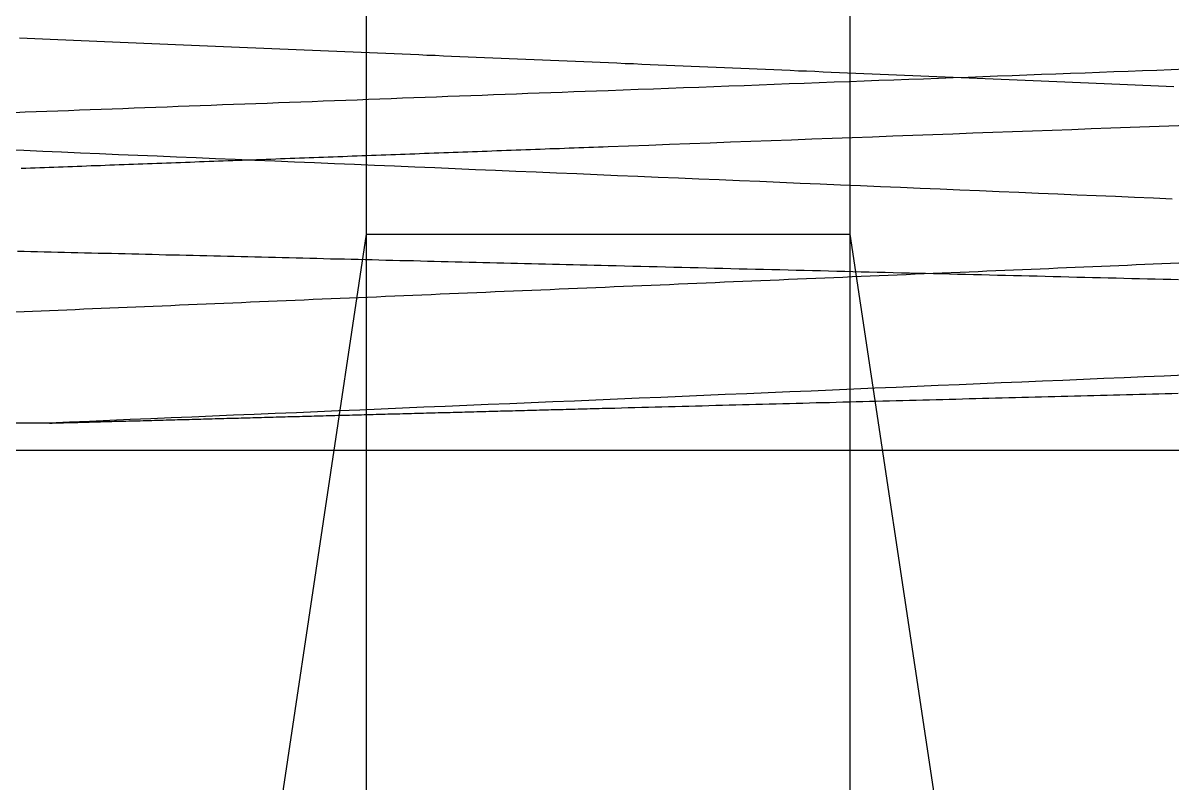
# Model space of a CAD drawing. Header units: millimetres. Extents: x 0 to 36.4, y -3.4 to 62.
# Drawn here: x 31.821 to 33.627, y 54.827 to 56.021 of the extents above; entities that cross this region are included whole.
import ezdxf

# ---------------------------------------------------------------- set-up
doc = ezdxf.new("R2010")
doc.units = ezdxf.units.MM

msp = doc.modelspace()

# ---------------------------------------------------------------- linework, layer by layer
at = {"color": 7, "linetype": 'Continuous'}
for p, q in [((32.3606, 59.7992), (32.3606, 52.4992)), ((33.1206, 59.7992), (33.1206, 52.4992)), ((32.3606, 58.9992), (32.3606, 55.6892)), ((33.1206, 58.9992), (33.1206, 55.6892)), ((31.8158, 55.9974), (31.8278, 55.9969)), ((31.8278, 55.9969), (31.8399, 55.9964)), ((31.8399, 55.9964), (31.852, 55.9958)), ((31.852, 55.9958), (31.8641, 55.9953)), ((31.8641, 55.9953), (31.8762, 55.9948)), ((31.8762, 55.9948), (31.8884, 55.9943)), ((31.8884, 55.9943), (31.9006, 55.9938)), ((31.9006, 55.9938), (31.9128, 55.9933)), ((31.9128, 55.9933), (31.925, 55.9928)), ((31.925, 55.9928), (31.9373, 55.9923)), ((31.9373, 55.9923), (31.9496, 55.9917)), ((31.9496, 55.9917), (31.9619, 55.9912)), ((31.9619, 55.9912), (31.9742, 55.9907)), ((31.9742, 55.9907), (31.9865, 55.9902)), ((31.9865, 55.9902), (31.9989, 55.9897)), ((31.9989, 55.9897), (32.0113, 55.9891)), ((32.0113, 55.9891), (32.0237, 55.9886)), ((32.0237, 55.9886), (32.0362, 55.9881)), ((32.0362, 55.9881), (32.0486, 55.9876)), ((32.0486, 55.9876), (32.0611, 55.987)), ((32.0611, 55.987), (32.0736, 55.9865)), ((32.0736, 55.9865), (32.0861, 55.986)), ((32.0861, 55.986), (32.0987, 55.9855)), ((32.0987, 55.9855), (32.1112, 55.9849)), ((32.1112, 55.9849), (32.1238, 55.9844)), ((32.1238, 55.9844), (32.1364, 55.9839)), ((32.1364, 55.9839), (32.149, 55.9833)), ((32.149, 55.9833), (32.1616, 55.9828)), ((32.1616, 55.9828), (32.1743, 55.9823)), ((32.1743, 55.9823), (32.1869, 55.9817)), ((32.1869, 55.9817), (32.1996, 55.9812)), ((32.1996, 55.9812), (32.2123, 55.9807)), ((32.2123, 55.9807), (32.225, 55.9801)), ((32.225, 55.9801), (32.2377, 55.9796)), ((32.2377, 55.9796), (32.2504, 55.9791)), ((32.2504, 55.9791), (32.2632, 55.9785)), ((32.2632, 55.9785), (32.276, 55.978)), ((32.276, 55.978), (32.2887, 55.9775)), ((32.2887, 55.9775), (32.3015, 55.9769)), ((32.3015, 55.9769), (32.3143, 55.9764)), ((32.3143, 55.9764), (32.3271, 55.9758)), ((32.3271, 55.9758), (32.34, 55.9753)), ((32.34, 55.9753), (32.3528, 55.9748)), ((32.3528, 55.9748), (32.3657, 55.9742)), ((32.3657, 55.9742), (32.3785, 55.9737)), ((32.3785, 55.9737), (32.3914, 55.9731)), ((32.3914, 55.9731), (32.4043, 55.9726)), ((32.4043, 55.9726), (32.4172, 55.9721)), ((32.4172, 55.9721), (32.4301, 55.9715)), ((32.4301, 55.9715), (32.443, 55.971)), ((32.443, 55.971), (32.4559, 55.9704)), ((32.4559, 55.9704), (32.4688, 55.9699)), ((32.4688, 55.9699), (32.4818, 55.9693)), ((32.4818, 55.9693), (32.4947, 55.9688)), ((32.4947, 55.9688), (32.5076, 55.9682)), ((32.5076, 55.9682), (32.5206, 55.9677)), ((32.5206, 55.9677), (32.5336, 55.9672)), ((32.5336, 55.9672), (32.5465, 55.9666)), ((32.5465, 55.9666), (32.5595, 55.9661)), ((32.5595, 55.9661), (32.5725, 55.9655)), ((32.5725, 55.9655), (32.5854, 55.965)), ((32.5854, 55.965), (32.5984, 55.9644)), ((32.5984, 55.9644), (32.6114, 55.9639)), ((32.6114, 55.9639), (32.6244, 55.9633)), ((32.6244, 55.9633), (32.6374, 55.9628)), ((32.6374, 55.9628), (32.6504, 55.9622)), ((32.6504, 55.9622), (32.6634, 55.9617)), ((32.6634, 55.9617), (32.6764, 55.9611)), ((32.6764, 55.9611), (32.6894, 55.9606)), ((32.6894, 55.9606), (32.7024, 55.96)), ((32.7024, 55.96), (32.7154, 55.9595)), ((32.7154, 55.9595), (32.7284, 55.9589)), ((32.7284, 55.9589), (32.7414, 55.9584)), ((32.7414, 55.9584), (32.7544, 55.9579)), ((32.7544, 55.9579), (32.7675, 55.9573)), ((32.7675, 55.9573), (32.7805, 55.9568)), ((32.7805, 55.9568), (32.7935, 55.9562)), ((32.7935, 55.9562), (32.8065, 55.9557)), ((32.8065, 55.9557), (32.8195, 55.9551)), ((32.8195, 55.9551), (32.8325, 55.9546)), ((32.8325, 55.9546), (32.8455, 55.954)), ((32.8455, 55.954), (32.8584, 55.9535)), ((32.8584, 55.9535), (32.8714, 55.9529)), ((32.8714, 55.9529), (32.8844, 55.9524)), ((32.8844, 55.9524), (32.8974, 55.9518)), ((32.8974, 55.9518), (32.9104, 55.9513)), ((32.9104, 55.9513), (32.9233, 55.9507)), ((32.9233, 55.9507), (32.9363, 55.9502)), ((32.9363, 55.9502), (32.9493, 55.9496)), ((32.9493, 55.9496), (32.9622, 55.9491)), ((32.9622, 55.9491), (32.9751, 55.9486)), ((32.9751, 55.9486), (32.9881, 55.948)), ((32.9881, 55.948), (33.001, 55.9475)), ((33.001, 55.9475), (33.0139, 55.9469)), ((33.0139, 55.9469), (33.0268, 55.9464)), ((33.0268, 55.9464), (33.0398, 55.9458)), ((33.0398, 55.9458), (33.0526, 55.9453)), ((33.0526, 55.9453), (33.0655, 55.9448)), ((33.0655, 55.9448), (33.0784, 55.9442)), ((33.0784, 55.9442), (33.0913, 55.9437)), ((33.0913, 55.9437), (33.1041, 55.9431)), ((33.1041, 55.9431), (33.117, 55.9426)), ((33.117, 55.9426), (33.1298, 55.942)), ((33.1298, 55.942), (33.1426, 55.9415)), ((33.1426, 55.9415), (33.1554, 55.941)), ((33.1554, 55.941), (33.1682, 55.9404)), ((33.1682, 55.9404), (33.181, 55.9399)), ((33.181, 55.9399), (33.1938, 55.9394)), ((33.1938, 55.9394), (33.2065, 55.9388)), ((33.2065, 55.9388), (33.2193, 55.9383)), ((33.2193, 55.9383), (33.232, 55.9377)), ((33.232, 55.9377), (33.2447, 55.9372)), ((33.2447, 55.9372), (33.2574, 55.9367)), ((33.2574, 55.9367), (33.2701, 55.9361)), ((33.283, 55.9344), (33.2597, 55.9336)), ((33.2701, 55.9361), (33.2828, 55.9356)), ((33.2828, 55.9356), (33.2954, 55.9351)), ((33.3062, 55.9353), (33.283, 55.9344)), ((33.2954, 55.9351), (33.3081, 55.9345)), ((33.3294, 55.9361), (33.3062, 55.9353)), ((33.3081, 55.9345), (33.3207, 55.934)), ((33.3525, 55.937), (33.3294, 55.9361)), ((33.3756, 55.9379), (33.3525, 55.937)), ((33.3986, 55.9387), (33.3756, 55.9379)), ((33.4215, 55.9396), (33.3986, 55.9387)), ((33.4444, 55.9404), (33.4215, 55.9396)), ((33.4673, 55.9413), (33.4444, 55.9404)), ((33.4901, 55.9421), (33.4673, 55.9413)), ((33.5128, 55.9429), (33.4901, 55.9421)), ((33.5355, 55.9438), (33.5128, 55.9429)), ((33.5581, 55.9446), (33.5355, 55.9438)), ((33.5806, 55.9454), (33.5581, 55.9446)), ((33.6031, 55.9463), (33.5806, 55.9454)), ((33.6255, 55.9471), (33.6031, 55.9463)), ((33.6478, 55.9479), (33.6255, 55.9471)), ((32.8119, 55.917), (32.7881, 55.9161)), ((32.8356, 55.9179), (32.8119, 55.917)), ((32.8593, 55.9187), (32.8356, 55.9179)), ((32.8831, 55.9196), (32.8593, 55.9187)), ((32.9068, 55.9205), (32.8831, 55.9196)), ((32.9305, 55.9214), (32.9068, 55.9205)), ((32.9542, 55.9222), (32.9305, 55.9214)), ((32.9778, 55.9231), (32.9542, 55.9222)), ((33.0015, 55.924), (32.9778, 55.9231)), ((33.0251, 55.9249), (33.0015, 55.924)), ((33.0487, 55.9257), (33.0251, 55.9249)), ((33.0723, 55.9266), (33.0487, 55.9257)), ((33.0958, 55.9275), (33.0723, 55.9266)), ((33.1194, 55.9284), (33.0958, 55.9275)), ((33.1428, 55.9292), (33.1194, 55.9284)), ((33.1663, 55.9301), (33.1428, 55.9292)), ((33.1897, 55.931), (33.1663, 55.9301)), ((33.2131, 55.9318), (33.1897, 55.931)), ((33.2364, 55.9327), (33.2131, 55.9318)), ((33.2597, 55.9336), (33.2364, 55.9327)), ((33.3207, 55.934), (33.3333, 55.9335)), ((33.3333, 55.9335), (33.3459, 55.933)), ((33.3459, 55.933), (33.3584, 55.9324)), ((33.3584, 55.9324), (33.371, 55.9319)), ((33.371, 55.9319), (33.3835, 55.9314)), ((33.3835, 55.9314), (33.396, 55.9308)), ((33.396, 55.9308), (33.4085, 55.9303)), ((33.4085, 55.9303), (33.421, 55.9298)), ((33.421, 55.9298), (33.4334, 55.9293)), ((33.4334, 55.9293), (33.4459, 55.9287)), ((33.4459, 55.9287), (33.4583, 55.9282)), ((33.4583, 55.9282), (33.4706, 55.9277)), ((33.4706, 55.9277), (33.483, 55.9272)), ((33.483, 55.9272), (33.4954, 55.9267)), ((33.4954, 55.9267), (33.5077, 55.9261)), ((33.5077, 55.9261), (33.52, 55.9256)), ((33.52, 55.9256), (33.5322, 55.9251)), ((33.5322, 55.9251), (33.5445, 55.9246)), ((33.5445, 55.9246), (33.5567, 55.9241)), ((33.5567, 55.9241), (33.5689, 55.9236)), ((33.5689, 55.9236), (33.5811, 55.923)), ((33.5811, 55.923), (33.5932, 55.9225)), ((33.5932, 55.9225), (33.6053, 55.922)), ((33.6053, 55.922), (33.6174, 55.9215)), ((33.6174, 55.9215), (33.6295, 55.921)), ((32.3109, 55.8984), (32.2931, 55.8978)), ((32.3286, 55.8991), (32.3109, 55.8984)), ((32.3464, 55.8997), (32.3286, 55.8991)), ((32.3641, 55.9004), (32.3464, 55.8997)), ((32.3819, 55.9011), (32.3641, 55.9004)), ((32.3997, 55.9017), (32.3819, 55.9011)), ((32.4176, 55.9024), (32.3997, 55.9017)), ((32.4354, 55.903), (32.4176, 55.9024)), ((32.4533, 55.9037), (32.4354, 55.903)), ((32.4712, 55.9044), (32.4533, 55.9037)), ((32.489, 55.905), (32.4712, 55.9044)), ((32.507, 55.9057), (32.489, 55.905)), ((32.5249, 55.9063), (32.507, 55.9057)), ((32.5428, 55.907), (32.5249, 55.9063)), ((32.5607, 55.9077), (32.5428, 55.907)), ((32.5787, 55.9083), (32.5607, 55.9077)), ((32.5967, 55.909), (32.5787, 55.9083)), ((32.6146, 55.9097), (32.5967, 55.909)), ((32.6326, 55.9103), (32.6146, 55.9097)), ((32.6506, 55.911), (32.6326, 55.9103)), ((32.6686, 55.9117), (32.6506, 55.911)), ((32.6866, 55.9123), (32.6686, 55.9117)), ((32.7046, 55.913), (32.6866, 55.9123)), ((32.7226, 55.9137), (32.7046, 55.913)), ((32.7406, 55.9143), (32.7226, 55.9137)), ((32.7644, 55.9152), (32.7406, 55.9143)), ((32.7881, 55.9161), (32.7644, 55.9152)), ((31.8249, 55.8804), (31.8081, 55.8798)), ((31.8418, 55.881), (31.8249, 55.8804)), ((31.8588, 55.8817), (31.8418, 55.881)), ((31.8758, 55.8823), (31.8588, 55.8817)), ((31.8928, 55.8829), (31.8758, 55.8823)), ((31.9099, 55.8836), (31.8928, 55.8829)), ((31.9269, 55.8842), (31.9099, 55.8836)), ((31.9441, 55.8848), (31.9269, 55.8842)), ((31.9612, 55.8855), (31.9441, 55.8848)), ((31.9784, 55.8861), (31.9612, 55.8855)), ((31.9957, 55.8867), (31.9784, 55.8861)), ((32.0129, 55.8874), (31.9957, 55.8867)), ((32.0302, 55.888), (32.0129, 55.8874)), ((32.0476, 55.8887), (32.0302, 55.888)), ((32.0649, 55.8893), (32.0476, 55.8887)), ((32.0823, 55.89), (32.0649, 55.8893)), ((32.0998, 55.8906), (32.0823, 55.89)), ((32.1172, 55.8912), (32.0998, 55.8906)), ((32.1347, 55.8919), (32.1172, 55.8912)), ((32.1522, 55.8925), (32.1347, 55.8919)), ((32.1697, 55.8932), (32.1522, 55.8925)), ((32.1873, 55.8938), (32.1697, 55.8932)), ((32.2049, 55.8945), (32.1873, 55.8938)), ((32.2225, 55.8951), (32.2049, 55.8945)), ((32.2401, 55.8958), (32.2225, 55.8951)), ((32.2578, 55.8965), (32.2401, 55.8958)), ((32.2754, 55.8971), (32.2578, 55.8965)), ((32.2931, 55.8978), (32.2754, 55.8971)), ((33.2509, 55.845), (33.2194, 55.8439)), ((33.2824, 55.8462), (33.2509, 55.845)), ((33.3137, 55.8474), (33.2824, 55.8462)), ((33.345, 55.8485), (33.3137, 55.8474)), ((33.3762, 55.8497), (33.345, 55.8485)), ((33.4073, 55.8508), (33.3762, 55.8497)), ((33.4382, 55.852), (33.4073, 55.8508)), ((33.4691, 55.8531), (33.4382, 55.852)), ((33.4999, 55.8543), (33.4691, 55.8531)), ((33.5306, 55.8554), (33.4999, 55.8543)), ((33.5611, 55.8565), (33.5306, 55.8554)), ((33.5915, 55.8577), (33.5611, 55.8565)), ((33.6218, 55.8588), (33.5915, 55.8577)), ((33.652, 55.8599), (33.6218, 55.8588)), ((32.7406, 55.8261), (32.733, 55.8259)), ((32.7727, 55.8273), (32.7406, 55.8261)), ((32.8048, 55.8285), (32.7727, 55.8273)), ((32.8369, 55.8297), (32.8048, 55.8285)), ((32.869, 55.8309), (32.8369, 55.8297)), ((32.901, 55.8321), (32.869, 55.8309)), ((32.933, 55.8333), (32.901, 55.8321)), ((32.965, 55.8345), (32.933, 55.8333)), ((32.997, 55.8356), (32.965, 55.8345)), ((33.0289, 55.8368), (32.997, 55.8356)), ((33.0608, 55.838), (33.0289, 55.8368)), ((33.0926, 55.8392), (33.0608, 55.838)), ((33.1244, 55.8404), (33.0926, 55.8392)), ((33.1561, 55.8415), (33.1244, 55.8404)), ((33.1878, 55.8427), (33.1561, 55.8415)), ((33.2194, 55.8439), (33.1878, 55.8427)), ((31.7935, 55.8219), (31.8227, 55.8207)), ((31.8227, 55.8207), (31.8522, 55.8194)), ((31.8522, 55.8194), (31.8818, 55.8182)), ((31.8818, 55.8182), (31.9115, 55.8169)), ((31.9115, 55.8169), (31.9414, 55.8157)), ((31.9414, 55.8157), (31.9715, 55.8144)), ((31.9715, 55.8144), (32.0017, 55.8132)), ((32.0017, 55.8132), (32.0321, 55.8119)), ((32.0321, 55.8119), (32.0626, 55.8106)), ((32.0626, 55.8106), (32.0932, 55.8093)), ((32.0932, 55.8093), (32.1239, 55.808)), ((32.2559, 55.8082), (32.2484, 55.8079)), ((32.2634, 55.8085), (32.2559, 55.8082)), ((32.2709, 55.8087), (32.2634, 55.8085)), ((32.2784, 55.809), (32.2709, 55.8087)), ((32.2859, 55.8093), (32.2784, 55.809)), ((32.2935, 55.8096), (32.2859, 55.8093)), ((32.301, 55.8099), (32.2935, 55.8096)), ((32.3085, 55.8101), (32.301, 55.8099)), ((32.3161, 55.8104), (32.3085, 55.8101)), ((32.3236, 55.8107), (32.3161, 55.8104)), ((32.3311, 55.811), (32.3236, 55.8107)), ((32.3387, 55.8113), (32.3311, 55.811)), ((32.3462, 55.8115), (32.3387, 55.8113)), ((32.3537, 55.8118), (32.3462, 55.8115)), ((32.3613, 55.8121), (32.3537, 55.8118)), ((32.3688, 55.8124), (32.3613, 55.8121)), ((32.3764, 55.8127), (32.3688, 55.8124)), ((32.3839, 55.8129), (32.3764, 55.8127)), ((32.3915, 55.8132), (32.3839, 55.8129)), ((32.399, 55.8135), (32.3915, 55.8132)), ((32.4066, 55.8138), (32.399, 55.8135)), ((32.4142, 55.8141), (32.4066, 55.8138)), ((32.4217, 55.8143), (32.4142, 55.8141)), ((32.4293, 55.8146), (32.4217, 55.8143)), ((32.4369, 55.8149), (32.4293, 55.8146)), ((32.4444, 55.8152), (32.4369, 55.8149)), ((32.452, 55.8155), (32.4444, 55.8152)), ((32.4596, 55.8157), (32.452, 55.8155)), ((32.4671, 55.816), (32.4596, 55.8157)), ((32.4747, 55.8163), (32.4671, 55.816)), ((32.4823, 55.8166), (32.4747, 55.8163)), ((32.4899, 55.8169), (32.4823, 55.8166)), ((32.4974, 55.8171), (32.4899, 55.8169)), ((32.505, 55.8174), (32.4974, 55.8171)), ((32.5126, 55.8177), (32.505, 55.8174)), ((32.5202, 55.818), (32.5126, 55.8177)), ((32.5278, 55.8183), (32.5202, 55.818)), ((32.5354, 55.8185), (32.5278, 55.8183)), ((32.5429, 55.8188), (32.5354, 55.8185)), ((32.5505, 55.8191), (32.5429, 55.8188)), ((32.5581, 55.8194), (32.5505, 55.8191)), ((32.5657, 55.8197), (32.5581, 55.8194)), ((32.5733, 55.8199), (32.5657, 55.8197)), ((32.5809, 55.8202), (32.5733, 55.8199)), ((32.5885, 55.8205), (32.5809, 55.8202)), ((32.5961, 55.8208), (32.5885, 55.8205)), ((32.6037, 55.8211), (32.5961, 55.8208)), ((32.6113, 55.8214), (32.6037, 55.8211)), ((32.6189, 55.8216), (32.6113, 55.8214)), ((32.6265, 55.8219), (32.6189, 55.8216)), ((32.6341, 55.8222), (32.6265, 55.8219)), ((32.6417, 55.8225), (32.6341, 55.8222)), ((32.6493, 55.8228), (32.6417, 55.8225)), ((32.6569, 55.823), (32.6493, 55.8228)), ((32.6645, 55.8233), (32.6569, 55.823)), ((32.6721, 55.8236), (32.6645, 55.8233)), ((32.6797, 55.8239), (32.6721, 55.8236)), ((32.6873, 55.8242), (32.6797, 55.8239)), ((32.6949, 55.8245), (32.6873, 55.8242)), ((32.7025, 55.8247), (32.6949, 55.8245)), ((32.7102, 55.825), (32.7025, 55.8247)), ((32.7178, 55.8253), (32.7102, 55.825)), ((32.7254, 55.8256), (32.7178, 55.8253)), ((32.733, 55.8259), (32.7254, 55.8256)), ((31.8259, 55.7923), (31.8186, 55.792)), ((31.8332, 55.7925), (31.8259, 55.7923)), ((31.8405, 55.7928), (31.8332, 55.7925)), ((31.8478, 55.7931), (31.8405, 55.7928)), ((31.8551, 55.7933), (31.8478, 55.7931)), ((31.8624, 55.7936), (31.8551, 55.7933)), ((31.8697, 55.7939), (31.8624, 55.7936)), ((31.877, 55.7942), (31.8697, 55.7939)), ((31.8843, 55.7944), (31.877, 55.7942)), ((31.8917, 55.7947), (31.8843, 55.7944)), ((31.899, 55.795), (31.8917, 55.7947)), ((31.9063, 55.7952), (31.899, 55.795)), ((31.9137, 55.7955), (31.9063, 55.7952)), ((31.921, 55.7958), (31.9137, 55.7955)), ((31.9284, 55.7961), (31.921, 55.7958)), ((31.9357, 55.7963), (31.9284, 55.7961)), ((31.9431, 55.7966), (31.9357, 55.7963)), ((31.9505, 55.7969), (31.9431, 55.7966)), ((31.9578, 55.7972), (31.9505, 55.7969)), ((31.9652, 55.7974), (31.9578, 55.7972)), ((31.9726, 55.7977), (31.9652, 55.7974)), ((31.98, 55.798), (31.9726, 55.7977)), ((31.9874, 55.7982), (31.98, 55.798)), ((31.9948, 55.7985), (31.9874, 55.7982)), ((32.0022, 55.7988), (31.9948, 55.7985)), ((32.0096, 55.7991), (32.0022, 55.7988)), ((32.017, 55.7993), (32.0096, 55.7991)), ((32.0244, 55.7996), (32.017, 55.7993)), ((32.0318, 55.7999), (32.0244, 55.7996)), ((32.0392, 55.8002), (32.0318, 55.7999)), ((32.0467, 55.8004), (32.0392, 55.8002)), ((32.0541, 55.8007), (32.0467, 55.8004)), ((32.0615, 55.801), (32.0541, 55.8007)), ((32.069, 55.8013), (32.0615, 55.801)), ((32.0764, 55.8015), (32.069, 55.8013)), ((32.0838, 55.8018), (32.0764, 55.8015)), ((32.0913, 55.8021), (32.0838, 55.8018)), ((32.0987, 55.8024), (32.0913, 55.8021)), ((32.1062, 55.8026), (32.0987, 55.8024)), ((32.1136, 55.8029), (32.1062, 55.8026)), ((32.1211, 55.8032), (32.1136, 55.8029)), ((32.1286, 55.8035), (32.1211, 55.8032)), ((32.1239, 55.808), (32.1548, 55.8067)), ((32.136, 55.8038), (32.1286, 55.8035)), ((32.1435, 55.804), (32.136, 55.8038)), ((32.151, 55.8043), (32.1435, 55.804)), ((32.1584, 55.8046), (32.151, 55.8043)), ((32.1548, 55.8067), (32.1857, 55.8054)), ((32.1659, 55.8049), (32.1584, 55.8046)), ((32.1734, 55.8051), (32.1659, 55.8049)), ((32.1809, 55.8054), (32.1734, 55.8051)), ((32.1884, 55.8057), (32.1809, 55.8054)), ((32.1857, 55.8054), (32.2168, 55.8041)), ((32.1959, 55.806), (32.1884, 55.8057)), ((32.2034, 55.8062), (32.1959, 55.806)), ((32.2108, 55.8065), (32.2034, 55.8062)), ((32.2183, 55.8068), (32.2108, 55.8065)), ((32.2168, 55.8041), (32.248, 55.8028)), ((32.2258, 55.8071), (32.2183, 55.8068)), ((32.2333, 55.8074), (32.2258, 55.8071)), ((32.2409, 55.8076), (32.2333, 55.8074)), ((32.2484, 55.8079), (32.2409, 55.8076)), ((32.248, 55.8028), (32.2792, 55.8015)), ((32.2792, 55.8015), (32.3106, 55.8001)), ((32.3106, 55.8001), (32.342, 55.7988)), ((32.342, 55.7988), (32.3735, 55.7975)), ((32.3735, 55.7975), (32.4051, 55.7962)), ((32.4051, 55.7962), (32.4368, 55.7948)), ((32.4368, 55.7948), (32.4685, 55.7935)), ((32.4685, 55.7935), (32.5003, 55.7922)), ((32.5003, 55.7922), (32.5321, 55.7908)), ((32.5321, 55.7908), (32.5639, 55.7895)), ((32.5639, 55.7895), (32.5958, 55.7881)), ((32.5958, 55.7881), (32.6277, 55.7868)), ((32.6277, 55.7868), (32.6597, 55.7855)), ((32.6597, 55.7855), (32.6916, 55.7841)), ((32.6916, 55.7841), (32.7236, 55.7828)), ((32.7236, 55.7828), (32.7556, 55.7814)), ((32.7556, 55.7814), (32.7875, 55.7801)), ((32.7875, 55.7801), (32.8195, 55.7787)), ((32.8195, 55.7787), (32.8514, 55.7774)), ((32.8514, 55.7774), (32.8833, 55.776)), ((32.8833, 55.776), (32.9152, 55.7747)), ((32.9152, 55.7747), (32.9471, 55.7734)), ((32.9471, 55.7734), (32.9789, 55.772)), ((32.9789, 55.772), (33.0107, 55.7707)), ((33.0107, 55.7707), (33.0424, 55.7693)), ((33.0424, 55.7693), (33.074, 55.768)), ((33.074, 55.768), (33.1056, 55.7667)), ((33.1056, 55.7667), (33.1371, 55.7654)), ((33.1371, 55.7654), (33.1686, 55.764)), ((33.1686, 55.764), (33.2, 55.7627)), ((33.2, 55.7627), (33.2312, 55.7614)), ((33.2312, 55.7614), (33.2624, 55.7601)), ((33.2624, 55.7601), (33.2935, 55.7588)), ((33.2935, 55.7588), (33.3245, 55.7575)), ((33.3245, 55.7575), (33.3553, 55.7562)), ((33.3553, 55.7562), (33.3861, 55.7549)), ((33.3861, 55.7549), (33.4167, 55.7536)), ((33.4167, 55.7536), (33.4472, 55.7523)), ((33.4472, 55.7523), (33.4775, 55.751)), ((33.4775, 55.751), (33.5077, 55.7497)), ((33.5077, 55.7497), (33.5378, 55.7485)), ((33.5378, 55.7485), (33.5677, 55.7472)), ((33.5677, 55.7472), (33.5975, 55.746)), ((33.5975, 55.746), (33.6271, 55.7447)), ((32.3606, 55.6892), (32.2106, 54.6892)), ((32.3606, 55.6892), (32.7406, 55.6892)), ((32.7406, 55.6892), (33.1206, 55.6892)), ((33.1206, 55.6892), (33.2706, 54.6892)), ((31.8233, 55.6617), (31.8128, 55.662)), ((31.8338, 55.6615), (31.8233, 55.6617)), ((31.8443, 55.6612), (31.8338, 55.6615)), ((31.8548, 55.661), (31.8443, 55.6612)), ((31.8653, 55.6607), (31.8548, 55.661)), ((31.8758, 55.6604), (31.8653, 55.6607)), ((31.8864, 55.6602), (31.8758, 55.6604)), ((31.8969, 55.6599), (31.8864, 55.6602)), ((31.9075, 55.6597), (31.8969, 55.6599)), ((31.9181, 55.6594), (31.9075, 55.6597)), ((31.9287, 55.6592), (31.9181, 55.6594)), ((31.9393, 55.6589), (31.9287, 55.6592)), ((31.9499, 55.6587), (31.9393, 55.6589)), ((31.9605, 55.6584), (31.9499, 55.6587)), ((31.9711, 55.6581), (31.9605, 55.6584)), ((31.9818, 55.6579), (31.9711, 55.6581)), ((31.9924, 55.6576), (31.9818, 55.6579)), ((32.0031, 55.6574), (31.9924, 55.6576)), ((32.0137, 55.6571), (32.0031, 55.6574)), ((32.0244, 55.6569), (32.0137, 55.6571)), ((32.0351, 55.6566), (32.0244, 55.6569)), ((32.0458, 55.6563), (32.0351, 55.6566)), ((32.0565, 55.6561), (32.0458, 55.6563)), ((32.0672, 55.6558), (32.0565, 55.6561)), ((32.0779, 55.6556), (32.0672, 55.6558)), ((32.0887, 55.6553), (32.0779, 55.6556)), ((32.0994, 55.655), (32.0887, 55.6553)), ((32.1101, 55.6548), (32.0994, 55.655)), ((32.1209, 55.6545), (32.1101, 55.6548)), ((32.1316, 55.6543), (32.1209, 55.6545)), ((32.1424, 55.654), (32.1316, 55.6543)), ((32.1532, 55.6537), (32.1424, 55.654)), ((32.164, 55.6535), (32.1532, 55.6537)), ((32.1747, 55.6532), (32.164, 55.6535)), ((32.1855, 55.6529), (32.1747, 55.6532)), ((32.1963, 55.6527), (32.1855, 55.6529)), ((32.2071, 55.6524), (32.1963, 55.6527)), ((32.2179, 55.6522), (32.2071, 55.6524)), ((32.2287, 55.6519), (32.2179, 55.6522)), ((32.2396, 55.6516), (32.2287, 55.6519)), ((32.2504, 55.6514), (32.2396, 55.6516)), ((32.2612, 55.6511), (32.2504, 55.6514)), ((32.272, 55.6508), (32.2612, 55.6511)), ((32.2829, 55.6506), (32.272, 55.6508)), ((32.2937, 55.6503), (32.2829, 55.6506)), ((32.3045, 55.65), (32.2937, 55.6503)), ((32.3154, 55.6498), (32.3045, 55.65)), ((32.3262, 55.6495), (32.3154, 55.6498)), ((32.3371, 55.6493), (32.3262, 55.6495)), ((32.348, 55.649), (32.3371, 55.6493)), ((32.3588, 55.6487), (32.348, 55.649)), ((32.3697, 55.6485), (32.3588, 55.6487)), ((32.3806, 55.6482), (32.3697, 55.6485)), ((32.3914, 55.6479), (32.3806, 55.6482)), ((32.4023, 55.6477), (32.3914, 55.6479)), ((32.4132, 55.6474), (32.4023, 55.6477)), ((32.4241, 55.6471), (32.4132, 55.6474)), ((32.435, 55.6469), (32.4241, 55.6471)), ((32.4458, 55.6466), (32.435, 55.6469)), ((32.4567, 55.6463), (32.4458, 55.6466)), ((32.4676, 55.6461), (32.4567, 55.6463)), ((32.4785, 55.6458), (32.4676, 55.6461)), ((32.4894, 55.6455), (32.4785, 55.6458)), ((32.5003, 55.6453), (32.4894, 55.6455)), ((32.5112, 55.645), (32.5003, 55.6453)), ((32.5221, 55.6447), (32.5112, 55.645)), ((32.5331, 55.6445), (32.5221, 55.6447)), ((32.544, 55.6442), (32.5331, 55.6445)), ((32.5549, 55.6439), (32.544, 55.6442)), ((32.5658, 55.6437), (32.5549, 55.6439)), ((32.5767, 55.6434), (32.5658, 55.6437)), ((32.5876, 55.6431), (32.5767, 55.6434)), ((32.5985, 55.6429), (32.5876, 55.6431)), ((32.6095, 55.6426), (32.5985, 55.6429)), ((32.6204, 55.6423), (32.6095, 55.6426)), ((32.6313, 55.6421), (32.6204, 55.6423)), ((32.6422, 55.6418), (32.6313, 55.6421)), ((32.6532, 55.6415), (32.6422, 55.6418)), ((32.6641, 55.6413), (32.6532, 55.6415)), ((32.675, 55.641), (32.6641, 55.6413)), ((32.6859, 55.6407), (32.675, 55.641)), ((32.6969, 55.6405), (32.6859, 55.6407)), ((32.7078, 55.6402), (32.6969, 55.6405)), ((32.7187, 55.6399), (32.7078, 55.6402)), ((32.7297, 55.6397), (32.7187, 55.6399)), ((32.7406, 55.6394), (32.7297, 55.6397)), ((32.7535, 55.6391), (32.7406, 55.6394)), ((32.7664, 55.6388), (32.7535, 55.6391)), ((32.7793, 55.6384), (32.7664, 55.6388)), ((32.7922, 55.6381), (32.7793, 55.6384)), ((32.8051, 55.6378), (32.7922, 55.6381)), ((32.818, 55.6375), (32.8051, 55.6378)), ((32.8309, 55.6372), (32.818, 55.6375)), ((32.8437, 55.6369), (32.8309, 55.6372)), ((32.8566, 55.6365), (32.8437, 55.6369)), ((32.8695, 55.6362), (32.8566, 55.6365)), ((32.8823, 55.6359), (32.8695, 55.6362)), ((32.8952, 55.6356), (32.8823, 55.6359)), ((32.908, 55.6353), (32.8952, 55.6356)), ((32.9209, 55.635), (32.908, 55.6353)), ((32.9337, 55.6346), (32.9209, 55.635)), ((32.9465, 55.6343), (32.9337, 55.6346)), ((32.9594, 55.634), (32.9465, 55.6343)), ((32.9722, 55.6337), (32.9594, 55.634)), ((32.985, 55.6334), (32.9722, 55.6337)), ((32.9978, 55.6331), (32.985, 55.6334)), ((33.0106, 55.6328), (32.9978, 55.6331)), ((33.0234, 55.6324), (33.0106, 55.6328)), ((33.0361, 55.6321), (33.0234, 55.6324)), ((33.0489, 55.6318), (33.0361, 55.6321)), ((33.0617, 55.6315), (33.0489, 55.6318)), ((33.0744, 55.6312), (33.0617, 55.6315)), ((33.0872, 55.6309), (33.0744, 55.6312)), ((33.0999, 55.6306), (33.0872, 55.6309)), ((33.1126, 55.6302), (33.0999, 55.6306)), ((33.1253, 55.6299), (33.1126, 55.6302)), ((33.1381, 55.6296), (33.1253, 55.6299)), ((33.1508, 55.6293), (33.1381, 55.6296)), ((33.1634, 55.629), (33.1508, 55.6293)), ((33.1761, 55.6287), (33.1634, 55.629)), ((33.1888, 55.6284), (33.1761, 55.6287)), ((33.2015, 55.628), (33.1888, 55.6284)), ((33.2141, 55.6277), (33.2015, 55.628)), ((33.2267, 55.6274), (33.2141, 55.6277)), ((33.2657, 55.6278), (33.2516, 55.6272)), ((33.2798, 55.6284), (33.2657, 55.6278)), ((33.2939, 55.629), (33.2798, 55.6284)), ((33.3079, 55.6295), (33.2939, 55.629)), ((33.322, 55.6301), (33.3079, 55.6295)), ((33.336, 55.6307), (33.322, 55.6301)), ((33.3499, 55.6313), (33.336, 55.6307)), ((33.3639, 55.6319), (33.3499, 55.6313)), ((33.3778, 55.6325), (33.3639, 55.6319)), ((33.3917, 55.6331), (33.3778, 55.6325)), ((33.4056, 55.6337), (33.3917, 55.6331)), ((33.4195, 55.6342), (33.4056, 55.6337)), ((33.4333, 55.6348), (33.4195, 55.6342)), ((33.4472, 55.6354), (33.4333, 55.6348)), ((33.4609, 55.636), (33.4472, 55.6354)), ((33.4747, 55.6366), (33.4609, 55.636)), ((33.4884, 55.6371), (33.4747, 55.6366)), ((33.5022, 55.6377), (33.4884, 55.6371)), ((33.5158, 55.6383), (33.5022, 55.6377)), ((33.5295, 55.6389), (33.5158, 55.6383)), ((33.5431, 55.6394), (33.5295, 55.6389)), ((33.5567, 55.64), (33.5431, 55.6394)), ((33.5703, 55.6406), (33.5567, 55.64)), ((33.5838, 55.6412), (33.5703, 55.6406)), ((33.5973, 55.6417), (33.5838, 55.6412)), ((33.6108, 55.6423), (33.5973, 55.6417)), ((33.6243, 55.6429), (33.6108, 55.6423)), ((33.6377, 55.6434), (33.6243, 55.6429)), ((32.837, 55.6097), (32.8225, 55.6091)), ((32.8514, 55.6103), (32.837, 55.6097)), ((32.8658, 55.6109), (32.8514, 55.6103)), ((32.8802, 55.6115), (32.8658, 55.6109)), ((32.8946, 55.6121), (32.8802, 55.6115)), ((32.909, 55.6127), (32.8946, 55.6121)), ((32.9234, 55.6134), (32.909, 55.6127)), ((32.9378, 55.614), (32.9234, 55.6134)), ((32.9522, 55.6146), (32.9378, 55.614)), ((32.9665, 55.6152), (32.9522, 55.6146)), ((32.9809, 55.6158), (32.9665, 55.6152)), ((32.9952, 55.6164), (32.9809, 55.6158)), ((33.0096, 55.617), (32.9952, 55.6164)), ((33.0239, 55.6176), (33.0096, 55.617)), ((33.0383, 55.6182), (33.0239, 55.6176)), ((33.0526, 55.6188), (33.0383, 55.6182)), ((33.0669, 55.6194), (33.0526, 55.6188)), ((33.0812, 55.62), (33.0669, 55.6194)), ((33.0955, 55.6206), (33.0812, 55.62)), ((33.1097, 55.6212), (33.0955, 55.6206)), ((33.124, 55.6218), (33.1097, 55.6212)), ((33.1382, 55.6224), (33.124, 55.6218)), ((33.1525, 55.623), (33.1382, 55.6224)), ((33.1667, 55.6236), (33.1525, 55.623)), ((33.1809, 55.6242), (33.1667, 55.6236)), ((33.1951, 55.6248), (33.1809, 55.6242)), ((33.2092, 55.6254), (33.1951, 55.6248)), ((33.2234, 55.626), (33.2092, 55.6254)), ((33.2375, 55.6266), (33.2234, 55.626)), ((33.2394, 55.6271), (33.2267, 55.6274)), ((33.2516, 55.6272), (33.2375, 55.6266)), ((33.252, 55.6268), (33.2394, 55.6271)), ((33.2646, 55.6265), (33.252, 55.6268)), ((33.2772, 55.6262), (33.2646, 55.6265)), ((33.2898, 55.6259), (33.2772, 55.6262)), ((33.3024, 55.6256), (33.2898, 55.6259)), ((33.3149, 55.6252), (33.3024, 55.6256)), ((33.3275, 55.6249), (33.3149, 55.6252)), ((33.34, 55.6246), (33.3275, 55.6249)), ((33.3526, 55.6243), (33.34, 55.6246)), ((33.3651, 55.624), (33.3526, 55.6243)), ((33.3776, 55.6237), (33.3651, 55.624)), ((33.3901, 55.6234), (33.3776, 55.6237)), ((33.4025, 55.6231), (33.3901, 55.6234)), ((33.415, 55.6228), (33.4025, 55.6231)), ((33.4275, 55.6225), (33.415, 55.6228)), ((33.4399, 55.6221), (33.4275, 55.6225)), ((33.4523, 55.6218), (33.4399, 55.6221)), ((33.4647, 55.6215), (33.4523, 55.6218)), ((33.4771, 55.6212), (33.4647, 55.6215)), ((33.4895, 55.6209), (33.4771, 55.6212)), ((33.5019, 55.6206), (33.4895, 55.6209)), ((33.5143, 55.6203), (33.5019, 55.6206)), ((33.5266, 55.62), (33.5143, 55.6203)), ((33.5389, 55.6197), (33.5266, 55.62)), ((33.5512, 55.6194), (33.5389, 55.6197)), ((33.5635, 55.6191), (33.5512, 55.6194)), ((33.5758, 55.6188), (33.5635, 55.6191)), ((33.5881, 55.6185), (33.5758, 55.6188)), ((33.6004, 55.6182), (33.5881, 55.6185)), ((33.6126, 55.6179), (33.6004, 55.6182)), ((33.6248, 55.6176), (33.6126, 55.6179)), ((33.637, 55.6172), (33.6248, 55.6176)), ((32.4053, 55.5915), (32.3911, 55.5909)), ((32.4196, 55.5921), (32.4053, 55.5915)), ((32.4339, 55.5927), (32.4196, 55.5921)), ((32.4482, 55.5933), (32.4339, 55.5927)), ((32.4625, 55.594), (32.4482, 55.5933)), ((32.4769, 55.5946), (32.4625, 55.594)), ((32.4912, 55.5952), (32.4769, 55.5946)), ((32.5056, 55.5958), (32.4912, 55.5952)), ((32.5199, 55.5964), (32.5056, 55.5958)), ((32.5343, 55.597), (32.5199, 55.5964)), ((32.5487, 55.5976), (32.5343, 55.597)), ((32.563, 55.5982), (32.5487, 55.5976)), ((32.5774, 55.5988), (32.563, 55.5982)), ((32.5918, 55.5994), (32.5774, 55.5988)), ((32.6062, 55.6), (32.5918, 55.5994)), ((32.6206, 55.6006), (32.6062, 55.6)), ((32.635, 55.6012), (32.6206, 55.6006)), ((32.6494, 55.6018), (32.635, 55.6012)), ((32.6639, 55.6024), (32.6494, 55.6018)), ((32.6783, 55.603), (32.6639, 55.6024)), ((32.6927, 55.6036), (32.6783, 55.603)), ((32.7071, 55.6042), (32.6927, 55.6036)), ((32.7216, 55.6049), (32.7071, 55.6042)), ((32.736, 55.6055), (32.7216, 55.6049)), ((32.7504, 55.6061), (32.736, 55.6055)), ((32.7648, 55.6067), (32.7504, 55.6061)), ((32.7793, 55.6073), (32.7648, 55.6067)), ((32.7937, 55.6079), (32.7793, 55.6073)), ((32.8081, 55.6085), (32.7937, 55.6079)), ((32.8225, 55.6091), (32.8081, 55.6085)), ((31.9712, 55.5733), (31.9576, 55.5727)), ((31.9849, 55.5738), (31.9712, 55.5733)), ((31.9986, 55.5744), (31.9849, 55.5738)), ((32.0123, 55.575), (31.9986, 55.5744)), ((32.026, 55.5756), (32.0123, 55.575)), ((32.0398, 55.5762), (32.026, 55.5756)), ((32.0536, 55.5767), (32.0398, 55.5762)), ((32.0674, 55.5773), (32.0536, 55.5767)), ((32.0813, 55.5779), (32.0674, 55.5773)), ((32.0951, 55.5785), (32.0813, 55.5779)), ((32.109, 55.5791), (32.0951, 55.5785)), ((32.1229, 55.5797), (32.109, 55.5791)), ((32.1369, 55.5802), (32.1229, 55.5797)), ((32.1508, 55.5808), (32.1369, 55.5802)), ((32.1648, 55.5814), (32.1508, 55.5808)), ((32.1788, 55.582), (32.1648, 55.5814)), ((32.1928, 55.5826), (32.1788, 55.582)), ((32.2069, 55.5832), (32.1928, 55.5826)), ((32.2209, 55.5838), (32.2069, 55.5832)), ((32.235, 55.5844), (32.2209, 55.5838)), ((32.2491, 55.585), (32.235, 55.5844)), ((32.2633, 55.5856), (32.2491, 55.585)), ((32.2774, 55.5862), (32.2633, 55.5856)), ((32.2915, 55.5868), (32.2774, 55.5862)), ((32.3057, 55.5873), (32.2915, 55.5868)), ((32.3199, 55.5879), (32.3057, 55.5873)), ((32.3341, 55.5885), (32.3199, 55.5879)), ((32.3483, 55.5891), (32.3341, 55.5885)), ((32.3626, 55.5897), (32.3483, 55.5891)), ((32.3768, 55.5903), (32.3626, 55.5897)), ((32.3911, 55.5909), (32.3768, 55.5903)), ((31.823, 55.567), (31.8098, 55.5665)), ((31.8363, 55.5676), (31.823, 55.567)), ((31.8497, 55.5681), (31.8363, 55.5676)), ((31.863, 55.5687), (31.8497, 55.5681)), ((31.8765, 55.5693), (31.863, 55.5687)), ((31.8899, 55.5698), (31.8765, 55.5693)), ((31.9034, 55.5704), (31.8899, 55.5698)), ((31.9169, 55.571), (31.9034, 55.5704)), ((31.9304, 55.5715), (31.9169, 55.571)), ((31.944, 55.5721), (31.9304, 55.5715)), ((31.9576, 55.5727), (31.944, 55.5721)), ((33.6146, 55.4661), (33.5831, 55.4647)), ((33.6459, 55.4674), (33.6146, 55.4661)), ((33.1933, 55.4483), (33.16, 55.4469)), ((33.2265, 55.4497), (33.1933, 55.4483)), ((33.2595, 55.4511), (33.2265, 55.4497)), ((33.2925, 55.4525), (33.2595, 55.4511)), ((33.3254, 55.4539), (33.2925, 55.4525)), ((33.3581, 55.4553), (33.3254, 55.4539)), ((33.3907, 55.4566), (33.3581, 55.4553)), ((33.4231, 55.458), (33.3907, 55.4566)), ((33.4554, 55.4594), (33.4231, 55.458)), ((33.4876, 55.4607), (33.4554, 55.4594)), ((33.5196, 55.4621), (33.4876, 55.4607)), ((33.5514, 55.4634), (33.5196, 55.4621)), ((33.5831, 55.4647), (33.5514, 55.4634)), ((32.7555, 55.4299), (32.7216, 55.4285)), ((32.7894, 55.4313), (32.7555, 55.4299)), ((32.8233, 55.4327), (32.7894, 55.4313)), ((32.8572, 55.4342), (32.8233, 55.4327)), ((32.891, 55.4356), (32.8572, 55.4342)), ((32.9248, 55.437), (32.891, 55.4356)), ((32.9586, 55.4384), (32.9248, 55.437)), ((32.9923, 55.4399), (32.9586, 55.4384)), ((33.026, 55.4413), (32.9923, 55.4399)), ((33.0596, 55.4427), (33.026, 55.4413)), ((33.0932, 55.4441), (33.0596, 55.4427)), ((33.1266, 55.4455), (33.0932, 55.4441)), ((33.16, 55.4469), (33.1266, 55.4455)), ((33.2352, 55.4288), (33.2456, 55.429)), ((33.2456, 55.429), (33.256, 55.4293)), ((33.256, 55.4293), (33.2664, 55.4296)), ((33.2664, 55.4296), (33.2768, 55.4299)), ((33.2768, 55.4299), (33.2872, 55.4301)), ((33.2872, 55.4301), (33.2976, 55.4304)), ((33.2976, 55.4304), (33.308, 55.4307)), ((33.308, 55.4307), (33.3184, 55.4309)), ((33.3184, 55.4309), (33.3288, 55.4312)), ((33.3288, 55.4312), (33.3391, 55.4315)), ((33.3391, 55.4315), (33.3495, 55.4318)), ((33.3495, 55.4318), (33.3599, 55.432)), ((33.3599, 55.432), (33.3702, 55.4323)), ((33.3702, 55.4323), (33.3806, 55.4326)), ((33.3806, 55.4326), (33.3909, 55.4328)), ((33.3909, 55.4328), (33.4012, 55.4331)), ((33.4012, 55.4331), (33.4115, 55.4334)), ((33.4115, 55.4334), (33.4219, 55.4337)), ((33.4219, 55.4337), (33.4322, 55.4339)), ((33.4322, 55.4339), (33.4425, 55.4342)), ((33.4425, 55.4342), (33.4528, 55.4345)), ((33.4528, 55.4345), (33.463, 55.4347)), ((33.463, 55.4347), (33.4733, 55.435)), ((33.4733, 55.435), (33.4836, 55.4353)), ((33.4836, 55.4353), (33.4938, 55.4355)), ((33.4938, 55.4355), (33.5041, 55.4358)), ((33.5041, 55.4358), (33.5143, 55.4361)), ((33.5143, 55.4361), (33.5246, 55.4363)), ((33.5246, 55.4363), (33.5348, 55.4366)), ((33.5348, 55.4366), (33.545, 55.4369)), ((33.545, 55.4369), (33.5552, 55.4371)), ((33.5552, 55.4371), (33.5654, 55.4374)), ((33.5654, 55.4374), (33.5756, 55.4377)), ((33.5756, 55.4377), (33.5858, 55.4379)), ((33.5858, 55.4379), (33.5959, 55.4382)), ((33.5959, 55.4382), (33.6061, 55.4385)), ((33.6061, 55.4385), (33.6162, 55.4387)), ((33.6162, 55.4387), (33.6264, 55.439)), ((33.6264, 55.439), (33.6365, 55.4393)), ((32.3172, 55.4114), (32.2839, 55.41)), ((32.3506, 55.4128), (32.3172, 55.4114)), ((32.384, 55.4143), (32.3506, 55.4128)), ((32.4175, 55.4157), (32.384, 55.4143)), ((32.4511, 55.4171), (32.4175, 55.4157)), ((32.4848, 55.4185), (32.4511, 55.4171)), ((32.5185, 55.4199), (32.4848, 55.4185)), ((32.5523, 55.4213), (32.5185, 55.4199)), ((32.5485, 55.4106), (32.5531, 55.4108)), ((32.5861, 55.4228), (32.5523, 55.4213)), ((32.5531, 55.4108), (32.5578, 55.4109)), ((32.5578, 55.4109), (32.5625, 55.411)), ((32.5625, 55.411), (32.5672, 55.4111)), ((32.5672, 55.4111), (32.5718, 55.4113)), ((32.5718, 55.4113), (32.5765, 55.4114)), ((32.5765, 55.4114), (32.5812, 55.4115)), ((32.5812, 55.4115), (32.5859, 55.4116)), ((32.5859, 55.4116), (32.5906, 55.4118)), ((32.6199, 55.4242), (32.5861, 55.4228)), ((32.5906, 55.4118), (32.5952, 55.4119)), ((32.5952, 55.4119), (32.5999, 55.412)), ((32.5999, 55.412), (32.6046, 55.4121)), ((32.6046, 55.4121), (32.6093, 55.4123)), ((32.6093, 55.4123), (32.614, 55.4124)), ((32.614, 55.4124), (32.6186, 55.4125)), ((32.6186, 55.4125), (32.6233, 55.4126)), ((32.6538, 55.4256), (32.6199, 55.4242)), ((32.6233, 55.4126), (32.628, 55.4128)), ((32.628, 55.4128), (32.6327, 55.4129)), ((32.6327, 55.4129), (32.6374, 55.413)), ((32.6374, 55.413), (32.6421, 55.4131)), ((32.6421, 55.4131), (32.6468, 55.4133)), ((32.6468, 55.4133), (32.6514, 55.4134)), ((32.6514, 55.4134), (32.6561, 55.4135)), ((32.6877, 55.427), (32.6538, 55.4256)), ((32.6561, 55.4135), (32.6608, 55.4136)), ((32.6608, 55.4136), (32.6655, 55.4137)), ((32.6655, 55.4137), (32.6702, 55.4139)), ((32.6702, 55.4139), (32.6749, 55.414)), ((32.6749, 55.414), (32.6796, 55.4141)), ((32.6796, 55.4141), (32.6843, 55.4142)), ((32.6843, 55.4142), (32.689, 55.4144)), ((32.7216, 55.4285), (32.6877, 55.427)), ((32.689, 55.4144), (32.6937, 55.4145)), ((32.6937, 55.4145), (32.6983, 55.4146)), ((32.6983, 55.4146), (32.703, 55.4147)), ((32.703, 55.4147), (32.7077, 55.4149)), ((32.7077, 55.4149), (32.7124, 55.415)), ((32.7124, 55.415), (32.7171, 55.4151)), ((32.7171, 55.4151), (32.7218, 55.4152)), ((32.7218, 55.4152), (32.7265, 55.4154)), ((32.7265, 55.4154), (32.7312, 55.4155)), ((32.7312, 55.4155), (32.7359, 55.4156)), ((32.7359, 55.4156), (32.7406, 55.4157)), ((32.7406, 55.4157), (32.7512, 55.416)), ((32.7512, 55.416), (32.7617, 55.4163)), ((32.7617, 55.4163), (32.7723, 55.4166)), ((32.7723, 55.4166), (32.7829, 55.4169)), ((32.7829, 55.4169), (32.7935, 55.4171)), ((32.7935, 55.4171), (32.804, 55.4174)), ((32.804, 55.4174), (32.8146, 55.4177)), ((32.8146, 55.4177), (32.8252, 55.418)), ((32.8252, 55.418), (32.8357, 55.4183)), ((32.8357, 55.4183), (32.8463, 55.4185)), ((32.8463, 55.4185), (32.8569, 55.4188)), ((32.8569, 55.4188), (32.8674, 55.4191)), ((32.8674, 55.4191), (32.878, 55.4194)), ((32.878, 55.4194), (32.8885, 55.4196)), ((32.8885, 55.4196), (32.8991, 55.4199)), ((32.8991, 55.4199), (32.9097, 55.4202)), ((32.9097, 55.4202), (32.9202, 55.4205)), ((32.9202, 55.4205), (32.9308, 55.4208)), ((32.9308, 55.4208), (32.9413, 55.421)), ((32.9413, 55.421), (32.9518, 55.4213)), ((32.9518, 55.4213), (32.9624, 55.4216)), ((32.9624, 55.4216), (32.9729, 55.4219)), ((32.9729, 55.4219), (32.9835, 55.4222)), ((32.9835, 55.4222), (32.994, 55.4224)), ((32.994, 55.4224), (33.0045, 55.4227)), ((33.0045, 55.4227), (33.015, 55.423)), ((33.015, 55.423), (33.0256, 55.4233)), ((33.0256, 55.4233), (33.0361, 55.4235)), ((33.0361, 55.4235), (33.0466, 55.4238)), ((33.0466, 55.4238), (33.0571, 55.4241)), ((33.0571, 55.4241), (33.0676, 55.4244)), ((33.0676, 55.4244), (33.0781, 55.4246)), ((33.0781, 55.4246), (33.0886, 55.4249)), ((33.0886, 55.4249), (33.0991, 55.4252)), ((33.0991, 55.4252), (33.1096, 55.4255)), ((33.1096, 55.4255), (33.1201, 55.4257)), ((33.1201, 55.4257), (33.1306, 55.426)), ((33.1306, 55.426), (33.1411, 55.4263)), ((33.1411, 55.4263), (33.1515, 55.4266)), ((33.1515, 55.4266), (33.162, 55.4268)), ((33.162, 55.4268), (33.1725, 55.4271)), ((33.1725, 55.4271), (33.1829, 55.4274)), ((33.1829, 55.4274), (33.1934, 55.4277)), ((33.1934, 55.4277), (33.2038, 55.4279)), ((33.2038, 55.4279), (33.2143, 55.4282)), ((33.2143, 55.4282), (33.2247, 55.4285)), ((33.2247, 55.4285), (33.2352, 55.4288)), ((31.8943, 55.3936), (31.8629, 55.3923)), ((31.8761, 55.3927), (31.8806, 55.3928)), ((31.8806, 55.3928), (31.885, 55.3929)), ((31.885, 55.3929), (31.8894, 55.393)), ((31.8894, 55.393), (31.8939, 55.3931)), ((31.8939, 55.3931), (31.8983, 55.3933)), ((31.926, 55.395), (31.8943, 55.3936)), ((31.8983, 55.3933), (31.9028, 55.3934)), ((31.9028, 55.3934), (31.9072, 55.3935)), ((31.9072, 55.3935), (31.9117, 55.3936)), ((31.9117, 55.3936), (31.9161, 55.3937)), ((31.9161, 55.3937), (31.9206, 55.3939)), ((31.9206, 55.3939), (31.925, 55.394)), ((31.925, 55.394), (31.9295, 55.3941)), ((31.9578, 55.3963), (31.926, 55.395)), ((31.9295, 55.3941), (31.9339, 55.3942)), ((31.9339, 55.3942), (31.9384, 55.3943)), ((31.9384, 55.3943), (31.9429, 55.3945)), ((31.9429, 55.3945), (31.9473, 55.3946)), ((31.9473, 55.3946), (31.9518, 55.3947)), ((31.9518, 55.3947), (31.9563, 55.3948)), ((31.9563, 55.3948), (31.9607, 55.3949)), ((31.9898, 55.3977), (31.9578, 55.3963)), ((31.9607, 55.3949), (31.9652, 55.3951)), ((31.9652, 55.3951), (31.9697, 55.3952)), ((31.9697, 55.3952), (31.9742, 55.3953)), ((31.9742, 55.3953), (31.9786, 55.3954)), ((31.9786, 55.3954), (31.9831, 55.3955)), ((31.9831, 55.3955), (31.9876, 55.3957)), ((31.9876, 55.3957), (31.9921, 55.3958)), ((32.0219, 55.399), (31.9898, 55.3977)), ((31.9921, 55.3958), (31.9966, 55.3959)), ((31.9966, 55.3959), (32.0011, 55.396)), ((32.0011, 55.396), (32.0056, 55.3961)), ((32.0056, 55.3961), (32.0101, 55.3963)), ((32.0101, 55.3963), (32.0146, 55.3964)), ((32.0146, 55.3964), (32.0191, 55.3965)), ((32.0191, 55.3965), (32.0236, 55.3966)), ((32.0542, 55.4004), (32.0219, 55.399)), ((32.0236, 55.3966), (32.0281, 55.3968)), ((32.0281, 55.3968), (32.0326, 55.3969)), ((32.0326, 55.3969), (32.0371, 55.397)), ((32.0371, 55.397), (32.0416, 55.3971)), ((32.0416, 55.3971), (32.0461, 55.3972)), ((32.0461, 55.3972), (32.0507, 55.3974)), ((32.0507, 55.3974), (32.0552, 55.3975)), ((32.0866, 55.4017), (32.0542, 55.4004)), ((32.0552, 55.3975), (32.0597, 55.3976)), ((32.0597, 55.3976), (32.0642, 55.3977)), ((32.0642, 55.3977), (32.0687, 55.3978)), ((32.0687, 55.3978), (32.0733, 55.398)), ((32.0733, 55.398), (32.0778, 55.3981)), ((32.0778, 55.3981), (32.0823, 55.3982)), ((32.0823, 55.3982), (32.0869, 55.3983)), ((32.1192, 55.4031), (32.0866, 55.4017)), ((32.0869, 55.3983), (32.0914, 55.3984)), ((32.0914, 55.3984), (32.0959, 55.3986)), ((32.0959, 55.3986), (32.1005, 55.3987)), ((32.1005, 55.3987), (32.105, 55.3988)), ((32.105, 55.3988), (32.1096, 55.3989)), ((32.1096, 55.3989), (32.1141, 55.3991)), ((32.1141, 55.3991), (32.1187, 55.3992)), ((32.1187, 55.3992), (32.1232, 55.3993)), ((32.1519, 55.4045), (32.1192, 55.4031)), ((32.1232, 55.3993), (32.1278, 55.3994)), ((32.1278, 55.3994), (32.1323, 55.3995)), ((32.1323, 55.3995), (32.1369, 55.3997)), ((32.1369, 55.3997), (32.1414, 55.3998)), ((32.1414, 55.3998), (32.146, 55.3999)), ((32.146, 55.3999), (32.1506, 55.4)), ((32.1506, 55.4), (32.1551, 55.4002)), ((32.1847, 55.4059), (32.1519, 55.4045)), ((32.1551, 55.4002), (32.1597, 55.4003)), ((32.1597, 55.4003), (32.1642, 55.4004)), ((32.1642, 55.4004), (32.1688, 55.4005)), ((32.1688, 55.4005), (32.1734, 55.4006)), ((32.1734, 55.4006), (32.178, 55.4008)), ((32.178, 55.4008), (32.1825, 55.4009)), ((32.1825, 55.4009), (32.1871, 55.401)), ((32.2177, 55.4073), (32.1847, 55.4059)), ((32.1871, 55.401), (32.1917, 55.4011)), ((32.1917, 55.4011), (32.1963, 55.4013)), ((32.1963, 55.4013), (32.2009, 55.4014)), ((32.2009, 55.4014), (32.2054, 55.4015)), ((32.2054, 55.4015), (32.21, 55.4016)), ((32.21, 55.4016), (32.2146, 55.4017)), ((32.2146, 55.4017), (32.2192, 55.4019)), ((32.2508, 55.4086), (32.2177, 55.4073)), ((32.2192, 55.4019), (32.2238, 55.402)), ((32.2238, 55.402), (32.2284, 55.4021)), ((32.2284, 55.4021), (32.233, 55.4022)), ((32.233, 55.4022), (32.2376, 55.4024)), ((32.2376, 55.4024), (32.2422, 55.4025)), ((32.2422, 55.4025), (32.2468, 55.4026)), ((32.2468, 55.4026), (32.2514, 55.4027)), ((32.2839, 55.41), (32.2508, 55.4086)), ((32.2514, 55.4027), (32.256, 55.4029)), ((32.256, 55.4029), (32.2606, 55.403)), ((32.2606, 55.403), (32.2652, 55.4031)), ((32.2652, 55.4031), (32.2698, 55.4032)), ((32.2698, 55.4032), (32.2744, 55.4033)), ((32.2744, 55.4033), (32.279, 55.4035)), ((32.279, 55.4035), (32.2836, 55.4036)), ((32.2836, 55.4036), (32.2882, 55.4037)), ((32.2882, 55.4037), (32.2928, 55.4038)), ((32.2928, 55.4038), (32.2975, 55.404)), ((32.2975, 55.404), (32.3021, 55.4041)), ((32.3021, 55.4041), (32.3067, 55.4042)), ((32.3067, 55.4042), (32.3113, 55.4043)), ((32.3113, 55.4043), (32.3159, 55.4045)), ((32.3159, 55.4045), (32.3206, 55.4046)), ((32.3206, 55.4046), (32.3252, 55.4047)), ((32.3252, 55.4047), (32.3298, 55.4048)), ((32.3298, 55.4048), (32.3344, 55.4049)), ((32.3344, 55.4049), (32.3391, 55.4051)), ((32.3391, 55.4051), (32.3437, 55.4052)), ((32.3437, 55.4052), (32.3483, 55.4053)), ((32.3483, 55.4053), (32.353, 55.4054)), ((32.353, 55.4054), (32.3576, 55.4056)), ((32.3576, 55.4056), (32.3622, 55.4057)), ((32.3622, 55.4057), (32.3669, 55.4058)), ((32.3669, 55.4058), (32.3715, 55.4059)), ((32.3715, 55.4059), (32.3761, 55.4061)), ((32.3761, 55.4061), (32.3808, 55.4062)), ((32.3808, 55.4062), (32.3854, 55.4063)), ((32.3854, 55.4063), (32.3901, 55.4064)), ((32.3901, 55.4064), (32.3947, 55.4066)), ((32.3947, 55.4066), (32.3994, 55.4067)), ((32.3994, 55.4067), (32.404, 55.4068)), ((32.404, 55.4068), (32.4086, 55.4069)), ((32.4086, 55.4069), (32.4133, 55.407)), ((32.4133, 55.407), (32.4179, 55.4072)), ((32.4179, 55.4072), (32.4226, 55.4073)), ((32.4226, 55.4073), (32.4272, 55.4074)), ((32.4272, 55.4074), (32.4319, 55.4075)), ((32.4319, 55.4075), (32.4365, 55.4077)), ((32.4365, 55.4077), (32.4412, 55.4078)), ((32.4412, 55.4078), (32.4458, 55.4079)), ((32.4458, 55.4079), (32.4505, 55.408)), ((32.4505, 55.408), (32.4552, 55.4082)), ((32.4552, 55.4082), (32.4598, 55.4083)), ((32.4598, 55.4083), (32.4645, 55.4084)), ((32.4645, 55.4084), (32.4691, 55.4085)), ((32.4691, 55.4085), (32.4738, 55.4087)), ((32.4738, 55.4087), (32.4785, 55.4088)), ((32.4785, 55.4088), (32.4831, 55.4089)), ((32.4831, 55.4089), (32.4878, 55.409)), ((32.4878, 55.409), (32.4924, 55.4092)), ((32.4924, 55.4092), (32.4971, 55.4093)), ((32.4971, 55.4093), (32.5018, 55.4094)), ((32.5018, 55.4094), (32.5064, 55.4095)), ((32.5064, 55.4095), (32.5111, 55.4097)), ((32.5111, 55.4097), (32.5158, 55.4098)), ((32.5158, 55.4098), (32.5204, 55.4099)), ((32.5204, 55.4099), (32.5251, 55.41)), ((32.5251, 55.41), (32.5298, 55.4101)), ((32.5298, 55.4101), (32.5344, 55.4103)), ((32.5344, 55.4103), (32.5391, 55.4104)), ((32.5391, 55.4104), (32.5438, 55.4105)), ((32.5438, 55.4105), (32.5485, 55.4106)), ((31.8629, 55.3923), (29.9475, 55.3923)), ((31.8629, 55.3923), (31.8673, 55.3924)), ((31.8673, 55.3924), (31.8717, 55.3925)), ((31.8717, 55.3925), (31.8761, 55.3927)), ((32.7406, 55.3492), (29.9906, 55.3492)), ((35.4906, 55.3492), (32.7406, 55.3492))]:
    msp.add_line(p, q, dxfattribs=at)

doc.saveas('drawing.dxf')
